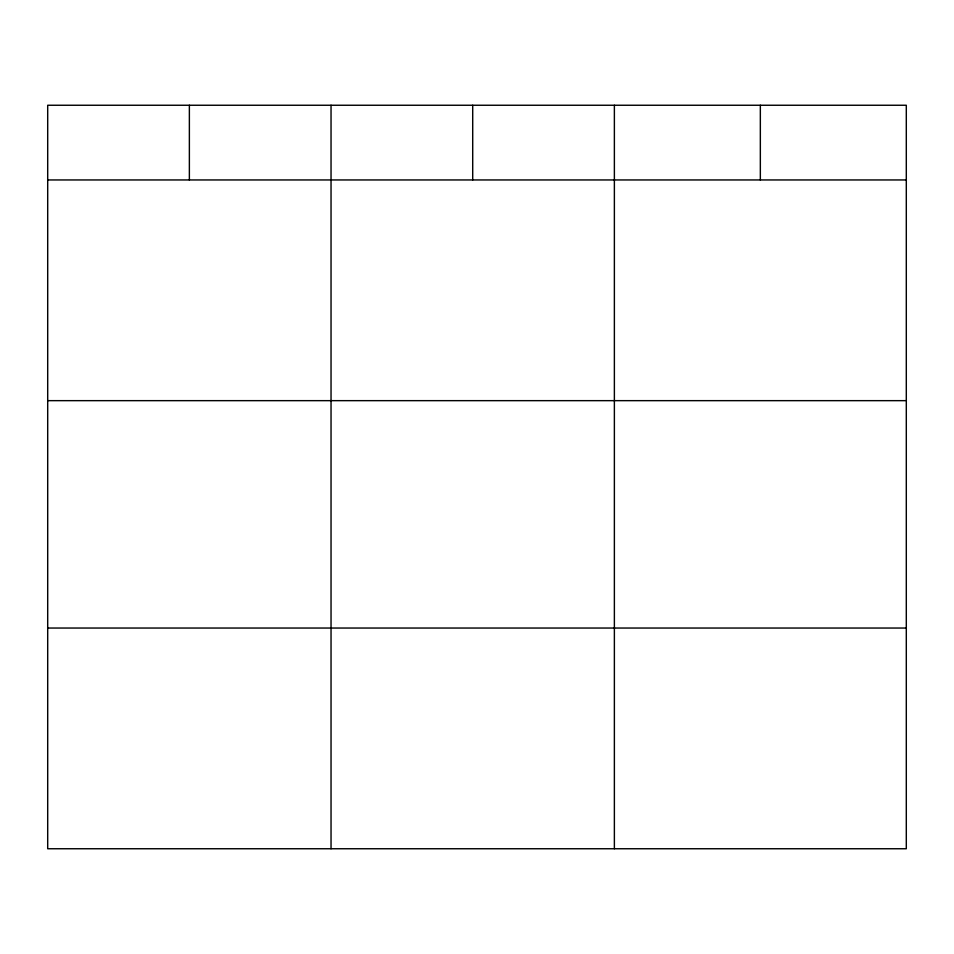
<?xml version="1.0" encoding="UTF-8"?>
<svg xmlns="http://www.w3.org/2000/svg" width="954" height="954" viewBox="0 0 954 954"><rect width="100%" height="100%" fill="white"/><g stroke="black" fill="none" stroke-linecap="round" stroke-linejoin="round"><path stroke-width="1.43" d="M906.3 400.656L906.3 105.25L47.7 105.25L47.7 848.75L906.3 848.75L906.3 400.656L47.7 400.656M47.7 179.948L906.3 179.948M47.7 628.042L906.3 628.042M760.338 105.25L760.338 179.948M614.376 105.25L614.376 848.75M472.707 105.25L472.707 179.948M331.038 105.25L331.038 848.75M189.369 105.25L189.369 179.948"/></g></svg>
